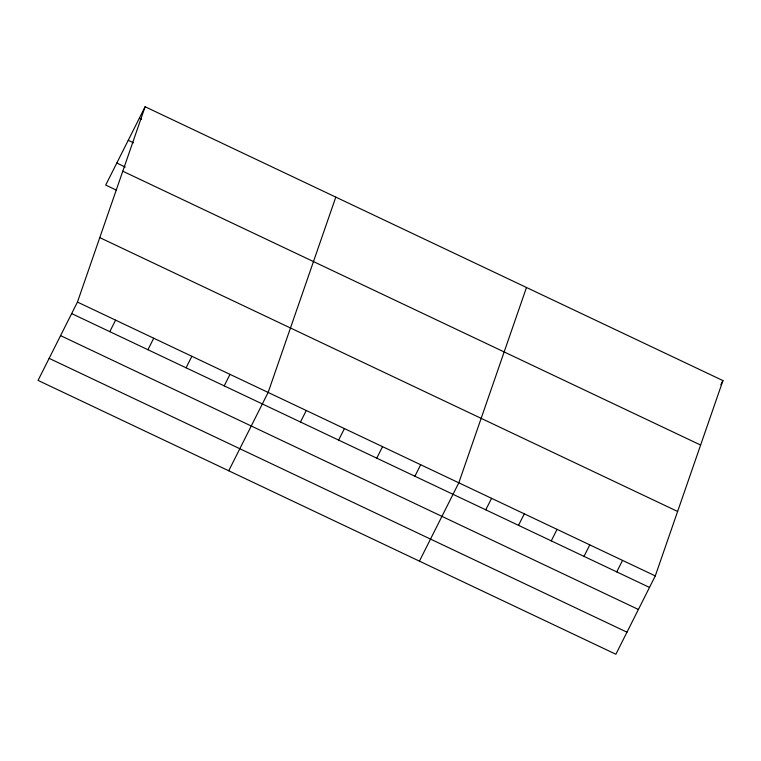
<?xml version="1.0" encoding="UTF-8"?>
<svg xmlns="http://www.w3.org/2000/svg" width="761" height="761" viewBox="0 0 761 761"><rect width="100%" height="100%" fill="white"/><g stroke="black" fill="none" stroke-linecap="round" stroke-linejoin="round"><path stroke-width="1.14" d="M77.451 302.069L145.113 106.749L722.95 380.595L655.288 575.915L615.887 654.251L38.05 380.405L77.451 302.069L655.288 575.915M335.801 197.118L268.138 392.438L228.738 470.774M526.488 287.487L458.816 482.807L419.425 561.142M145.113 106.749L105.712 185.085L116.309 190.107M109.803 331.653L115.586 320.143M147.938 349.727L153.722 338.217M186.074 367.801L191.858 356.291M224.21 385.875L229.993 374.364M300.481 422.022L306.274 410.512M338.626 440.096L344.41 428.586M376.762 458.17L382.545 446.659M414.897 476.243L420.681 464.733M485.775 509.832L491.568 498.322M518.517 525.347L524.31 513.846M551.268 540.871L557.052 529.361M584.01 556.386L589.794 544.876M616.752 571.901L622.536 560.4M720.848 384.771L722.95 380.595M139.33 118.259L141.451 119.258M128.238 140.309L133.536 142.821M116.804 163.035L125.28 167.049M122.787 171.206L700.624 445.052M99.777 237.613L677.613 511.459M71.658 313.58L649.494 587.416M60.566 335.63L638.403 609.475M49.142 358.355L626.978 632.191"/></g></svg>
